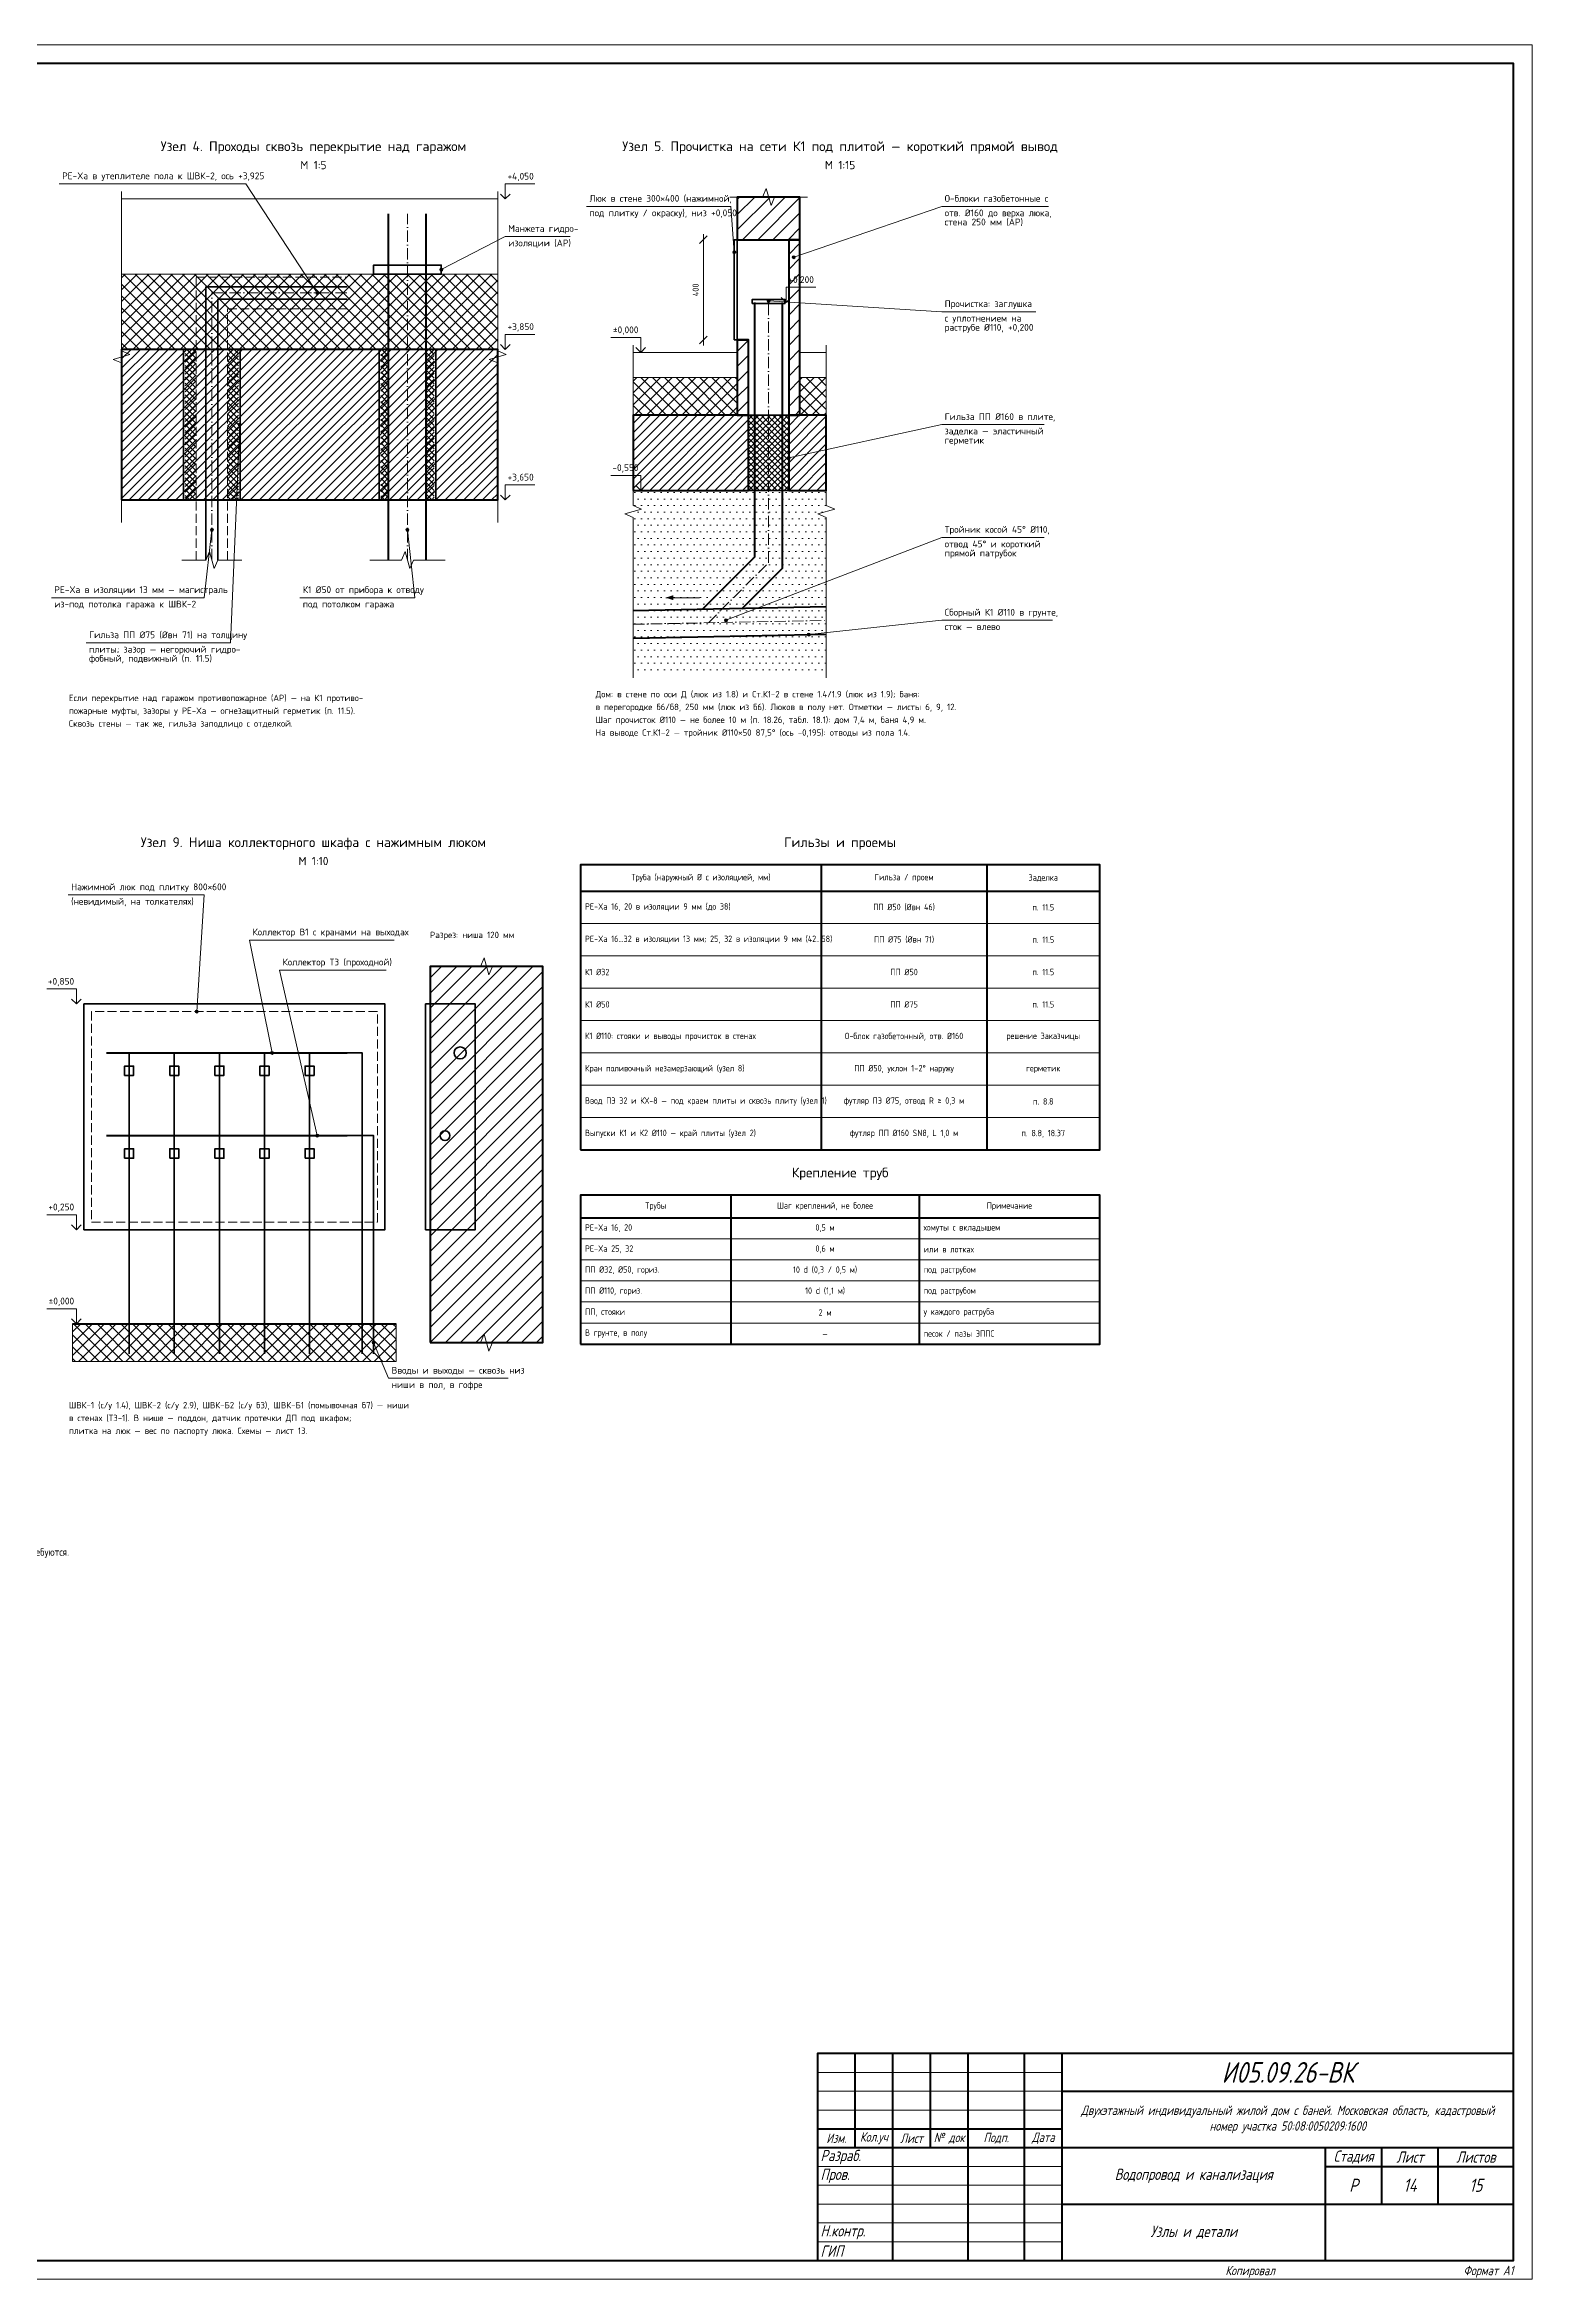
# Paper-space layout 'Лист' of a CAD drawing. Header units: millimetres. Extents: x 0 to 841, y 0 to 594.
# Drawn here: x 446 to 841, y 0 to 594 of the extents above; entities that cross this region are included whole.
import ezdxf
from ezdxf.enums import TextEntityAlignment as Align

# ---------------------------------------------------------------- set-up
doc = ezdxf.new("R2010")
doc.units = ezdxf.units.MM
doc.linetypes.add('ОВ_ШП', pattern=[460, 300, -80, 0, -80])
doc.linetypes.add('ОВ_ШТРИХ', pattern=[330, 240, -90])
for name, color, linetype, lineweight in [('ВК_В1', 150, 'Continuous', 35), ('ВК_К1', 34, 'Continuous', 50), ('ВК_марки', 7, 'Continuous', 18), ('ВК_оборуд', 7, 'Continuous', 35), ('ВК_оборуд_тонк', 8, 'Continuous', 18), ('ВК_оси', 7, 'Continuous', 13), ('ВК_размеры', 7, 'Continuous', 13), ('ВК_стены', 7, 'Continuous', 50), ('ВК_Т3', 1, 'Continuous', 35), ('ВК_текст', 7, 'Continuous', 18), ('ВК_штрих', 8, 'Continuous', 13), ('Рамка', 7, 'Continuous', 50), ('Таблицы', 7, 'Continuous', 18), ('Текст', 7, 'Continuous', 18), ('Тонкие', 8, 'Continuous', 13)]:
    doc.layers.add(name, color=color, linetype=linetype, lineweight=lineweight)
doc.styles.add('GOST', font='isocpeur.ttf', dxfattribs={"width": 0.9})
doc.styles.add('GOST_I', font='isocpeur.ttf', dxfattribs={"width": 0.8})

psp = doc.layouts.new('Лист')

# ---------------------------------------------------------------- hatches: boundary and pattern name
at = {"layer": 'ВК_марки'}
h = psp.add_hatch(color=7, dxfattribs=at)
edge = h.paths.add_edge_path()
edge.add_arc((551, 534.2), 0.4, 0, 360)
h = psp.add_hatch(color=7, dxfattribs=at)
edge = h.paths.add_edge_path()
edge.add_arc((628.87, 538.84), 0.4, 0, 360)
h = psp.add_hatch(color=7, dxfattribs=at)
edge = h.paths.add_edge_path()
edge.add_arc((644.67, 537.51), 0.4, 0, 360)
h = psp.add_hatch(color=7, dxfattribs=at)
edge = h.paths.add_edge_path()
edge.add_arc((518, 528), 0.4, 0, 360)
h = psp.add_hatch(color=7, dxfattribs=at)
edge = h.paths.add_edge_path()
edge.add_arc((638, 525.91), 0.4, 0, 360)
h = psp.add_hatch(color=7, dxfattribs=at)
edge = h.paths.add_edge_path()
edge.add_arc((497.4, 493), 0.4, 0, 360)
h = psp.add_hatch(color=7, dxfattribs=at)
edge = h.paths.add_edge_path()
edge.add_arc((643.33, 484.17), 0.4, 0, 360)
h = psp.add_hatch(color=7, dxfattribs=at)
edge = h.paths.add_edge_path()
edge.add_arc((490, 465), 0.4, 0, 360)
h = psp.add_hatch(color=7, dxfattribs=at)
edge = h.paths.add_edge_path()
edge.add_arc((542, 465), 0.4, 0, 360)
psp.add_hatch(color=7, dxfattribs=at).paths.add_polyline_path([(610.67, 447), (612.67, 446.34), (612.67, 447.66)])
h = psp.add_hatch(color=7, dxfattribs=at)
edge = h.paths.add_edge_path()
edge.add_arc((626.67, 441), 0.4, 0, 360)
h = psp.add_hatch(color=7, dxfattribs=at)
edge = h.paths.add_edge_path()
edge.add_arc((648.67, 437.2), 0.4, 0, 360)
h = psp.add_hatch(color=7, dxfattribs=at)
edge = h.paths.add_edge_path()
edge.add_arc((486, 337), 0.4, 0, 360)
h = psp.add_hatch(color=7, dxfattribs=at)
edge = h.paths.add_edge_path()
edge.add_arc((506, 326), 0.4, 0, 360)
h = psp.add_hatch(color=7, dxfattribs=at)
edge = h.paths.add_edge_path()
edge.add_arc((518, 304), 0.4, 0, 360)
h = psp.add_hatch(color=7, dxfattribs=at)
edge = h.paths.add_edge_path()
edge.add_arc((533, 249), 0.4, 0, 360)
at = {"layer": 'ВК_штрих'}
h = psp.add_hatch(dxfattribs=at)
h.set_pattern_fill('ANSI31', scale=0.9)
h.paths.add_polyline_path([(629.67, 542.17), (646.33, 542.17), (646.33, 553.51), (629.67, 553.51)])
h = psp.add_hatch(dxfattribs=at)
h.set_pattern_fill('ANSI31', scale=0.9)
h.paths.add_polyline_path([(643.33, 495.51), (646.33, 495.51), (646.33, 542.17), (643.33, 542.17)])
h = psp.add_hatch(dxfattribs=at)
h.set_pattern_fill('ANSI37', scale=0.7)
h.paths.add_polyline_path([(466, 513), (566, 513), (566, 533), (466, 533)])
h = psp.add_hatch(dxfattribs=at)
h.set_pattern_fill('ANSI31', scale=0.55)
h.paths.add_polyline_path([(466, 473), (566, 473), (566, 513), (466, 513)])
h = psp.add_hatch(dxfattribs=at)
h.set_pattern_fill('ANSI37', scale=0.35)
h.paths.add_polyline_path([(482.88, 473), (485.8, 473), (485.8, 513), (482.88, 513)])
h = psp.add_hatch(dxfattribs=at)
h.set_pattern_fill('ANSI37', scale=0.35)
h.paths.add_polyline_path([(494.2, 473), (497.12, 473), (497.12, 513), (494.2, 513)])
h = psp.add_hatch(dxfattribs=at)
h.set_pattern_fill('ANSI37', scale=0.35)
h.paths.add_polyline_path([(534.88, 473), (537, 473), (537, 513), (534.88, 513)])
h = psp.add_hatch(dxfattribs=at)
h.set_pattern_fill('ANSI37', scale=0.35)
h.paths.add_polyline_path([(547, 473), (549.12, 473), (549.12, 513), (547, 513)])
h = psp.add_hatch(dxfattribs=at)
h.set_pattern_fill('ANSI31', scale=0.9)
h.paths.add_polyline_path([(629.67, 495.51), (632.67, 495.51), (632.67, 515.51), (629.67, 515.51)])
h = psp.add_hatch(dxfattribs=at)
h.set_pattern_fill('ANSI37', scale=0.7)
h.paths.add_polyline_path([(602, 495.51), (629.67, 495.51), (629.67, 505.51), (602, 505.51)])
h = psp.add_hatch(dxfattribs=at)
h.set_pattern_fill('ANSI37', scale=0.7)
h.paths.add_polyline_path([(646.33, 495.51), (653.33, 495.51), (653.33, 505.51), (646.33, 505.51)])
h = psp.add_hatch(dxfattribs=at)
h.set_pattern_fill('ANSI31', scale=0.55)
h.paths.add_polyline_path([(602, 475.51), (632.67, 475.51), (632.67, 495.51), (602, 495.51)])
h = psp.add_hatch(dxfattribs=at)
h.set_pattern_fill('ANSI37', scale=0.35)
h.paths.add_polyline_path([(632.67, 475.51), (643.33, 475.51), (643.33, 495.51), (632.67, 495.51)])
h = psp.add_hatch(dxfattribs=at)
h.set_pattern_fill('ANSI31', scale=0.55)
h.paths.add_polyline_path([(643.33, 475.51), (653.33, 475.51), (653.33, 495.51), (643.33, 495.51)])
h = psp.add_hatch(dxfattribs=at)
h.set_pattern_fill('DOTS', scale=1.1)
h.paths.add_polyline_path([(602, 427), (653.33, 427), (653.33, 475.51), (602, 475.51)])
h = psp.add_hatch(dxfattribs=at)
h.set_pattern_fill('ANSI31', scale=0.9)
h.paths.add_polyline_path([(548, 249), (578, 249), (578, 349), (548, 349)])
h = psp.add_hatch(dxfattribs=at)
h.set_pattern_fill('ANSI37', scale=0.7)
h.paths.add_polyline_path([(453, 244), (539, 244), (539, 254), (453, 254)])

# ---------------------------------------------------------------- linework, layer by layer
at = {"layer": 'ВК_В1', "lineweight": 70}
psp.add_lwpolyline([(462, 326), (526, 326)], dxfattribs=at)
at = {"layer": 'ВК_В1'}
for points in [[(468, 326), (468, 246)], [(480, 326), (480, 246)], [(492, 326), (492, 246)], [(504, 326), (504, 246)], [(516, 326), (516, 246)], [(526, 326), (530, 326), (530, 246)]]:
    psp.add_lwpolyline(points, dxfattribs=at)
psp.add_circle((556, 326), 1.6, dxfattribs=at)
at = {"layer": 'ВК_К1'}
for points in [[(537, 457), (537, 549)], [(547, 457), (547, 549)], [(620.48, 444), (634.33, 457.85), (634.33, 525.51)], [(630.85, 444), (641.67, 454.81), (641.67, 525.51)], [(601.93, 443.6), (653.26, 444.63)], [(602.07, 436.27), (653.41, 437.29)]]:
    psp.add_lwpolyline(points, dxfattribs=at)
at = {"layer": 'ВК_марки'}
for points in [[(449.41, 557), (499, 557)], [(518, 528), (499, 557)], [(589.57, 551), (628, 551)], [(628.87, 538.84), (628, 551)], [(644.67, 537.51), (684, 551)], [(684, 551), (712.38, 551)], [(551, 534.2), (568, 543)], [(568, 543), (585.22, 543)], [(638, 525.91), (684, 523)], [(684, 523), (709.04, 523)], [(497.4, 493), (495, 435)], [(643.33, 484.17), (684, 493)], [(684, 493), (711.27, 493)], [(490, 465), (488, 447)], [(542, 465), (544, 447)], [(626.67, 441), (684, 463)], [(684, 463), (711.27, 463)], [(447.34, 447), (488, 447)], [(513.38, 447), (544, 447)], [(619.67, 447), (610.67, 447)], [(648.67, 437.2), (684, 441)], [(684, 441), (713.5, 441)], [(456.57, 435), (495, 435)], [(451.8, 368), (488, 368)], [(486, 337), (488, 368)], [(506, 326), (500, 356)], [(500, 356), (538.43, 356)], [(518, 304), (508, 348)], [(508, 348), (536.38, 348)], [(533, 249), (537, 239.5)], [(537, 239.5), (568.73, 239.5)]]:
    psp.add_lwpolyline(points, dxfattribs=at)
for centre in [(628.87, 538.84), (644.67, 537.51), (551, 534.2), (518, 528), (638, 525.91), (497.4, 493), (643.33, 484.17), (490, 465), (542, 465), (626.67, 441), (648.67, 437.2), (486, 337), (506, 326), (518, 304), (533, 249)]:
    psp.add_circle(centre, 0.4, dxfattribs=at)
at = {"layer": 'ВК_оборуд'}
for points in [[(628.87, 515.51), (629.67, 515.51), (629.67, 542.17), (628.87, 542.17)], [(533, 533), (551, 533), (551, 535.4), (533, 535.4)], [(633.67, 525.17), (642.33, 525.17), (642.33, 526.31), (633.67, 526.31)], [(482.5, 473), (497.5, 473), (497.5, 513), (482.5, 513)], [(534.5, 473), (549.5, 473), (549.5, 513), (534.5, 513)], [(632.67, 475.51), (643.33, 475.51), (643.33, 495.51), (632.67, 495.51)], [(456, 279), (536, 279), (536, 339), (456, 339)], [(546.8, 279), (548, 279), (548, 339), (546.8, 339)], [(548, 279), (560, 279), (560, 339), (548, 339)], [(466.8, 320), (469.2, 320), (469.2, 322.5), (466.8, 322.5)], [(478.8, 320), (481.2, 320), (481.2, 322.5), (478.8, 322.5)], [(490.8, 320), (493.2, 320), (493.2, 322.5), (490.8, 322.5)], [(502.8, 320), (505.2, 320), (505.2, 322.5), (502.8, 322.5)], [(514.8, 320), (517.2, 320), (517.2, 322.5), (514.8, 322.5)], [(466.8, 298), (469.2, 298), (469.2, 300.5), (466.8, 300.5)], [(478.8, 298), (481.2, 298), (481.2, 300.5), (478.8, 300.5)], [(490.8, 298), (493.2, 298), (493.2, 300.5), (490.8, 300.5)], [(502.8, 298), (505.2, 298), (505.2, 300.5), (502.8, 300.5)], [(514.8, 298), (517.2, 298), (517.2, 300.5), (514.8, 300.5)]]:
    psp.add_lwpolyline(points, close=True, dxfattribs=at)
at = {"layer": 'ВК_оборуд_тонк'}
for points in [[(466, 533), (566, 533), (566, 553), (466, 553)], [(466, 513), (566, 513), (566, 533), (466, 533)], [(602, 505.51), (629.67, 505.51), (629.67, 512.17), (602, 512.17)], [(646.33, 505.51), (653.33, 505.51), (653.33, 512.17), (646.33, 512.17)], [(602, 495.51), (629.67, 495.51), (629.67, 505.51), (602, 505.51)], [(646.33, 495.51), (653.33, 495.51), (653.33, 505.51), (646.33, 505.51)], [(453, 244), (539, 244), (539, 254), (453, 254)]]:
    psp.add_lwpolyline(points, close=True, dxfattribs=at)
at = {"layer": 'ВК_оборуд_тонк', "linetype": 'ОВ_ШТРИХ', "ltscale": 0.01}
for points in [[(485.8, 457), (485.8, 532.2), (526, 532.2)], [(494.2, 457), (494.2, 523.8), (526, 523.8)]]:
    psp.add_lwpolyline(points, dxfattribs=at)
psp.add_lwpolyline([(458, 281), (534, 281), (534, 337), (458, 337)], close=True, dxfattribs=at)
at = {"layer": 'ВК_оси', "linetype": 'ОВ_ШП', "ltscale": 0.01}
for points in [[(542, 457), (542, 549)], [(490, 457), (490, 528), (526, 528)], [(622, 440.33), (638, 456.33), (638, 525.51)], [(602, 439.93), (653.33, 440.96)]]:
    psp.add_lwpolyline(points, dxfattribs=at)
at = {"layer": 'ВК_размеры'}
for points in [[(466, 467), (466, 509.4), (463.76, 510.36), (468.24, 511.64), (466, 512.6), (466, 555)], [(566, 467), (566, 509.4), (563.76, 510.36), (568.24, 511.64), (566, 512.6), (566, 555)], [(566.7, 554.3), (568, 553), (569.3, 554.3)], [(568, 553), (568, 557)], [(568, 557), (575.9, 557)], [(627.67, 553.51), (636.4, 553.51), (637.36, 555.75), (638.64, 551.27), (639.6, 553.51), (648.33, 553.51)], [(620.67, 514.01), (620.67, 543.67)], [(642.67, 525.51), (642.67, 529.51)], [(642.67, 529.51), (650.56, 529.51)], [(641.37, 526.81), (642.67, 525.51), (643.97, 526.81)], [(568, 513), (568, 517)], [(568, 517), (575.9, 517)], [(566.7, 514.3), (568, 513), (569.3, 514.3)], [(604, 516.17), (596.1, 516.17)], [(602, 425.67), (602, 468.32), (599.76, 469.28), (604.24, 470.56), (602, 471.52), (602, 514.17)], [(602.7, 513.47), (604, 512.17), (605.3, 513.47)], [(604, 512.17), (604, 516.17)], [(653.33, 425.67), (653.33, 468.32), (651.09, 469.28), (655.57, 470.56), (653.33, 471.52), (653.33, 514.17)], [(568, 473), (568, 477)], [(568, 477), (575.9, 477)], [(604, 479.51), (596.1, 479.51)], [(602.7, 476.81), (604, 475.51), (605.3, 476.81)], [(604, 475.51), (604, 479.51)], [(566.7, 474.3), (568, 473), (569.3, 474.3)], [(482, 457), (488.4, 457), (489.36, 459.24), (490.64, 454.76), (491.6, 457), (498, 457)], [(532, 457), (540.4, 457), (541.36, 459.24), (542.64, 454.76), (543.6, 457), (552, 457)], [(548, 349), (561.4, 349), (562.36, 351.24), (563.64, 346.76), (564.6, 349), (578, 349)], [(454, 343), (446.1, 343)], [(452.7, 340.3), (454, 339), (455.3, 340.3)], [(454, 339), (454, 343)], [(454, 283), (446.1, 283)], [(452.7, 280.3), (454, 279), (455.3, 280.3)], [(454, 279), (454, 283)], [(454, 258), (446.1, 258)], [(454, 254), (454, 258)], [(452.7, 255.3), (454, 254), (455.3, 255.3)], [(548, 249), (561.4, 249), (562.36, 251.24), (563.64, 246.76), (564.6, 249), (578, 249)]]:
    psp.add_lwpolyline(points, dxfattribs=at)
at = {"layer": 'ВК_размеры', "lineweight": 35}
for points in [[(619.67, 541.17), (621.67, 543.17)], [(619.67, 514.51), (621.67, 516.51)]]:
    psp.add_lwpolyline(points, dxfattribs=at)
at = {"layer": 'ВК_стены'}
for points in [[(629.67, 542.17), (646.33, 542.17), (646.33, 553.51), (629.67, 553.51)], [(643.33, 495.51), (646.33, 495.51), (646.33, 542.17), (643.33, 542.17)], [(466, 473), (566, 473), (566, 513), (466, 513)], [(629.67, 495.51), (632.67, 495.51), (632.67, 515.51), (629.67, 515.51)], [(602, 475.51), (632.67, 475.51), (632.67, 495.51), (602, 495.51)], [(643.33, 475.51), (653.33, 475.51), (653.33, 495.51), (643.33, 495.51)], [(548, 249), (578, 249), (578, 349), (548, 349)]]:
    psp.add_lwpolyline(points, close=True, dxfattribs=at)
for points in [[(629.67, 515.51), (632.67, 515.51)], [(453, 254), (539, 254)]]:
    psp.add_lwpolyline(points, dxfattribs=at)
at = {"layer": 'ВК_Т3'}
for points in [[(488.4, 457), (488.4, 529.6), (526, 529.6)], [(491.6, 457), (491.6, 526.4), (526, 526.4)], [(468, 304), (468, 246)], [(480, 304), (480, 246)], [(492, 304), (492, 246)], [(504, 304), (504, 246)], [(516, 304), (516, 246)], [(526, 304), (533, 304), (533, 246)]]:
    psp.add_lwpolyline(points, dxfattribs=at)
at = {"layer": 'ВК_Т3', "lineweight": 70}
psp.add_lwpolyline([(462, 304), (526, 304)], dxfattribs=at)
at = {"layer": 'ВК_Т3'}
psp.add_circle((552, 304), 1.3, dxfattribs=at)
at = {"layer": 'Рамка', "lineweight": 50}
for points in [[(20, 5), (836, 5), (836, 589), (20, 589)], [(651, 5), (836, 5), (836, 60), (651, 60)]]:
    psp.add_lwpolyline(points, close=True, dxfattribs=at)
at = {"layer": 'Таблицы', "lineweight": 50}
for p, q in [((652, 376), (652, 300.2)), ((696, 376), (696, 300.2)), ((588, 369), (726, 369)), ((628, 288.2), (628, 248.6)), ((678, 288.2), (678, 248.6)), ((588, 282.2), (726, 282.2)), ((661, 35), (661, 60)), ((671, 5), (671, 60)), ((681, 35), (681, 60)), ((691, 5), (691, 60)), ((706, 5), (706, 60)), ((716, 5), (716, 60)), ((716, 50), (836, 50)), ((651, 40), (716, 40)), ((651, 35), (836, 35)), ((786, 5), (786, 35)), ((786, 30), (836, 30)), ((801, 20), (801, 35)), ((816, 20), (816, 35)), ((716, 20), (836, 20))]:
    psp.add_line(p, q, dxfattribs=at)
at = {"layer": 'Таблицы', "lineweight": 18}
for p, q in [((588, 360.4), (726, 360.4)), ((588, 351.8), (726, 351.8)), ((588, 343.2), (726, 343.2)), ((588, 334.6), (726, 334.6)), ((588, 326), (726, 326)), ((588, 317.4), (726, 317.4)), ((588, 308.8), (726, 308.8)), ((588, 300.2), (726, 300.2)), ((588, 276.6), (726, 276.6)), ((588, 271), (726, 271)), ((588, 265.4), (726, 265.4)), ((588, 259.8), (726, 259.8)), ((588, 254.2), (726, 254.2)), ((588, 248.6), (726, 248.6)), ((651, 55), (716, 55)), ((651, 50), (716, 50)), ((651, 45), (716, 45)), ((651, 30), (716, 30)), ((651, 25), (716, 25)), ((651, 20), (716, 20)), ((651, 15), (716, 15)), ((651, 10), (716, 10))]:
    psp.add_line(p, q, dxfattribs=at)
at = {"layer": 'Таблицы', "lineweight": 50}
for points in [[(588, 300.2), (726, 300.2), (726, 376), (588, 376)], [(588, 248.6), (726, 248.6), (726, 288.2), (588, 288.2)]]:
    psp.add_lwpolyline(points, close=True, dxfattribs=at)
at = {"layer": 'Тонкие'}
psp.add_lwpolyline([(0, 0), (841, 0), (841, 594), (0, 594)], close=True, dxfattribs=at)

# ---------------------------------------------------------------- texts
at = {"layer": 'ВК_марки', "style": 'GOST'}
for s, p in [('PE-Xa в утеплителе пола к ШВК-2, ось +3,925', (450.21, 557.7)), ('Люк в стене 300×400 (нажимной,', (590.37, 551.7)), ('О-блоки газобетонные с', (684.8, 551.7)), ('Манжета гидро-', (568.8, 543.7)), ('Прочистка: заглушка', (684.8, 523.7)), ('Гильза ПП Ø160 в плите,', (684.8, 493.7)), ('Тройник косой 45° Ø110,', (684.8, 463.7)), ('PE-Xa в изоляции 13 мм — магистраль', (448.14, 447.7)), ('К1 Ø50 от прибора к отводу', (514.18, 447.7)), ('Сборный К1 Ø110 в грунте,', (684.8, 441.7)), ('Гильза ПП Ø75 (Øвн 71) на толщину', (457.37, 435.7)), ('Нажимной люк под плитку 800×600', (452.6, 368.7)), ('Коллектор В1 с кранами на выходах', (500.8, 356.7)), ('Коллектор Т3 (проходной)', (508.8, 348.7)), ('Вводы и выходы — сквозь низ', (537.8, 240.2))]:
    psp.add_text(s, height=1.8, dxfattribs=at).set_placement(p, align=Align.BOTTOM_LEFT)
for s, p in [('под плитку / окраску), низ +0,050', (590.37, 550.2)), ('отв. Ø160 до верха люка,', (684.8, 550.2)), ('стена 250 мм (АР)', (684.8, 547.77)), ('изоляции (АР)', (568.8, 542.2)), ('с уплотнением на', (684.8, 522.2)), ('раструбе Ø110, +0,200', (684.8, 519.77)), ('заделка — эластичный', (684.8, 492.2)), ('герметик', (684.8, 489.77)), ('отвод 45° и короткий', (684.8, 462.2)), ('прямой патрубок', (684.8, 459.77)), ('из-под потолка гаража к ШВК-2', (448.14, 446.2)), ('под потолком гаража', (514.18, 446.2)), ('сток — влево', (684.8, 440.2)), ('плиты; зазор — негорючий гидро-', (457.37, 434.2)), ('фобный, подвижный (п. 11.5)', (457.37, 431.77)), ('(невидимый, на толкателях)', (452.6, 367.2)), ('ниши в пол, в гофре', (537.8, 238.7))]:
    psp.add_text(s, height=1.8, dxfattribs=at).set_placement(p, align=Align.TOP_LEFT)
at = {"layer": 'ВК_размеры', "style": 'GOST'}
for s, p in [('+4,050', (568.6, 557.6)), ('+0,200', (643.27, 530.11)), ('+3,850', (568.6, 517.6)), ('+3,650', (568.6, 477.6))]:
    psp.add_text(s, height=1.8, dxfattribs=at).set_placement(p, align=Align.BOTTOM_LEFT)
psp.add_text('400', height=1.6, rotation=90, dxfattribs=at).set_placement((619.87, 528.84), align=Align.BOTTOM_CENTER)
for s, p in [('±0,000', (603.4, 516.77)), ('-0,550', (603.4, 480.11)), ('+0,850', (453.4, 343.6)), ('+0,250', (453.4, 283.6)), ('±0,000', (453.4, 258.6))]:
    psp.add_text(s, height=1.8, dxfattribs=at).set_placement(p, align=Align.BOTTOM_RIGHT)
at = {"layer": 'ВК_текст', "style": 'GOST'}
for s, p in [('Дом: в стене по оси Д (люк из 1.8) и Ст.К1-2 в стене 1.4/1.9 (люк из 1.9); баня:', (592, 420)), ('пожарные муфты, зазоры у PE-Xa — огнезащитный герметик (п. 11.5).', (452, 415.6)), ('Если перекрытие над гаражом противопожарное (АР) — на К1 противо-', (452, 419)), ('в перегородке б6/б8, 250 мм (люк из б6). Люков в полу нет. Отметки — листы 6, 9, 12.', (592, 416.6)), ('Сквозь стены — так же, гильза заподлицо с отделкой.', (452, 412.2)), ('Шаг прочисток Ø110 — не более 10 м (п. 18.26, табл. 18.1): дом 7,4 м, баня 4,9 м.', (592, 413.2)), ('На выводе Ст.К1-2 — тройник Ø110×50 87,5° (ось -0,195): отводы из пола 1.4.', (592, 409.8)), ('Разрез: ниша 120 мм', (548, 356)), ('ШВК-1 (с/у 1.4), ШВК-2 (с/у 2.9), ШВК-Б2 (с/у б3), ШВК-Б1 (помывочная б7) — ниши', (452, 231)), ('в стенах (ТЗ-1). В нише — поддон, датчик протечки ДП под шкафом;', (452, 227.6)), ('плитка на люк — вес по паспорту люка. Схемы — лист 13.', (452, 224.2))]:
    psp.add_text(s, height=1.7, dxfattribs=at).set_placement(p, align=Align.BOTTOM_LEFT)
at = {"layer": 'Текст', "style": 'GOST'}
for s, height, p in [('Узел 4. Проходы сквозь перекрытие над гаражом', 2.6, (517, 567)), ('Узел 5. Прочистка на сети К1 под плитой — короткий прямой вывод', 2.6, (657, 567)), ('М 1:5', 2.2, (517, 562)), ('М 1:15', 2.2, (657, 562)), ('Узел 9. Ниша коллекторного шкафа с нажимным люком', 2.6, (517, 382)), ('Гильзы и проемы', 2.6, (657, 382)), ('М 1:10', 2.2, (517, 377)), ('Крепление труб', 2.6, (657, 294.2))]:
    psp.add_text(s, height=height, dxfattribs=at).set_placement(p, align=Align.MIDDLE_CENTER)
at = {"layer": 'Текст'}
for s, insert, char_height, width, attachment_point, style in [('Труба (наружный Ø с изоляцией, мм)', (620, 372.5), 1.7, 62, 5, 'GOST'), ('Гильза / проем', (674, 372.5), 1.7, 42, 5, 'GOST'), ('Заделка', (711, 372.5), 1.7, 28, 5, 'GOST'), ('PE-Xa 16, 20 в изоляции 9 мм (до 38)', (589.2, 364.7), 1.7, 61.6, 4, 'GOST'), ('ПП Ø50 (Øвн 46)', (674, 364.7), 1.7, 42, 5, 'GOST'), ('п. 11.5', (711, 364.7), 1.7, 28, 5, 'GOST'), ('PE-Xa 16...32 в изоляции 13 мм; 25, 32 в изоляции 9 мм (42...58)', (589.2, 356.1), 1.7, 61.6, 4, 'GOST'), ('ПП Ø75 (Øвн 71)', (674, 356.1), 1.7, 42, 5, 'GOST'), ('п. 11.5', (711, 356.1), 1.7, 28, 5, 'GOST'), ('К1 Ø32', (589.2, 347.5), 1.7, 61.6, 4, 'GOST'), ('ПП Ø50', (674, 347.5), 1.7, 42, 5, 'GOST'), ('п. 11.5', (711, 347.5), 1.7, 28, 5, 'GOST'), ('К1 Ø50', (589.2, 338.9), 1.7, 61.6, 4, 'GOST'), ('ПП Ø75', (674, 338.9), 1.7, 42, 5, 'GOST'), ('п. 11.5', (711, 338.9), 1.7, 28, 5, 'GOST'), ('К1 Ø110: стояки и выводы прочисток в стенах', (589.2, 330.3), 1.7, 61.6, 4, 'GOST'), ('О-блок газобетонный, отв. Ø160', (674, 330.3), 1.7, 42, 5, 'GOST'), ('решение Заказчицы', (711, 330.3), 1.7, 28, 5, 'GOST'), ('Кран поливочный незамерзающий (узел 8)', (589.2, 321.7), 1.7, 61.6, 4, 'GOST'), ('ПП Ø50, уклон 1–2° наружу', (674, 321.7), 1.7, 42, 5, 'GOST'), ('герметик', (711, 321.7), 1.7, 28, 5, 'GOST'), ('Ввод ПЭ 32 и КХ-8 — под краем плиты и сквозь плиту (узел 1)', (589.2, 313.1), 1.7, 61.6, 4, 'GOST'), ('футляр ПЭ Ø75, отвод R ≥ 0,3 м', (674, 313.1), 1.7, 42, 5, 'GOST'), ('п. 8.8', (711, 313.1), 1.7, 28, 5, 'GOST'), ('Выпуски К1 и К2 Ø110 — край плиты (узел 2)', (589.2, 304.5), 1.7, 61.6, 4, 'GOST'), ('футляр ПП Ø160 SN8, L 1,0 м', (674, 304.5), 1.7, 42, 5, 'GOST'), ('п. 8.8, 18.37', (711, 304.5), 1.7, 28, 5, 'GOST'), ('Трубы', (608, 285.2), 1.7, 38, 5, 'GOST'), ('Шаг креплений, не более', (653, 285.2), 1.7, 48, 5, 'GOST'), ('Примечание', (702, 285.2), 1.7, 46, 5, 'GOST'), ('PE-Xa 16, 20', (589.2, 279.4), 1.7, 37.6, 4, 'GOST'), ('0,5 м', (653, 279.4), 1.7, 48, 5, 'GOST'), ('хомуты с вкладышем', (679.2, 279.4), 1.7, 45.6, 4, 'GOST'), ('PE-Xa 25, 32', (589.2, 273.8), 1.7, 37.6, 4, 'GOST'), ('0,6 м', (653, 273.8), 1.7, 48, 5, 'GOST'), ('или в лотках', (679.2, 273.8), 1.7, 45.6, 4, 'GOST'), ('ПП Ø32, Ø50, гориз.', (589.2, 268.2), 1.7, 37.6, 4, 'GOST'), ('10 d (0,3 / 0,5 м)', (653, 268.2), 1.7, 48, 5, 'GOST'), ('под раструбом', (679.2, 268.2), 1.7, 45.6, 4, 'GOST'), ('ПП Ø110, гориз.', (589.2, 262.6), 1.7, 37.6, 4, 'GOST'), ('10 d (1,1 м)', (653, 262.6), 1.7, 48, 5, 'GOST'), ('под раструбом', (679.2, 262.6), 1.7, 45.6, 4, 'GOST'), ('ПП, стояки', (589.2, 257), 1.7, 37.6, 4, 'GOST'), ('2 м', (653, 257), 1.7, 48, 5, 'GOST'), ('у каждого раструба', (679.2, 257), 1.7, 45.6, 4, 'GOST'), ('В грунте, в полу', (589.2, 251.4), 1.7, 37.6, 4, 'GOST'), ('—', (653, 251.4), 1.7, 48, 5, 'GOST'), ('песок / пазы ЭППС', (679.2, 251.4), 1.7, 45.6, 4, 'GOST'), ('1. Узлы — общие для дома и бани; конструкции показаны по разрезам АР (фундаментная плита 300, перекрытие 200 + пол 200, покрытие 200 + утеплитель 400) и уточняются по КР. Отметки — от ±0,000 своего здания. Проемы, гильзы и футляры (в т. ч. футляр ввода сквозь плиту — приямка нет) — в ТЗ-1 АР/КР.\\P2. Гильзы в стенах, перегородках и перекрытиях — по п. 11.5 СП 30.13330.2020: внутренний диаметр не менее чем на 5–10 мм больше наружного диаметра трубы (с изоляцией), зазор — негорючим гидрофобным материалом, допускающим перемещение трубы вдоль оси. Соединения труб в гильзах не допускаются.\\P3. Проходы сквозь фундамент — под 90° (п. 8.8, 18.37): подземные воды по ИГИ — 2,3–3,0 м от поверхности (с сезонным подъемом до 1,0 м — не выше 1,3 м от поверхности), проходы выше их — зазор 0,2 м вокруг трубы с эластичной водо- и газонепроницаемой заделкой, от верховодки — гидроизоляционный герметик по наружной грани; сальники не требуются.\\P4. Сеть К1 в грунте под плитой — по решению Заказчика (листы 6, 9). Трубы Ø110 — ПП наружные SN8, Ø50 — ПП внутренние; основание и обсыпка — песок с ручным уплотнением; засыпка над трубой — до бетонирования плиты. Выпуск К2-1 от пескоуловителя гаража — так же, по узлу 2 (в ливневую сеть).\\P5. Стояки К1 дома и выводы прочисток — в стенах, в газобетонных О-блоках с отверстием Ø160 (решение Заказчицы; Ст.К1-б бани — в перегородке б2/б3, прочистка сборного бани — в перегородке б6/б8, обе расширены до 250 мм); ревизии и прочистки — за люками в стенах (узел 5), коллекторные шкафы — в нишах за нажимными люками (узел 9).', (28, 201), 2, 600, 1, 'GOST'), ('{\\W0.8;\\Q15;Двухэтажный индивидуальный жилой дом с баней. Московская область, кадастровый номер участка 50:08:0050209:1600}', (776, 42.5), 2.5, 116, 5, 'GOST_I'), ('{\\W0.8;\\Q15;Водопровод и канализация}', (751, 27.5), 3, 66, 5, 'GOST_I'), ('{\\W0.8;\\Q15;Узлы и детали}', (751, 12.5), 3, 66, 5, 'GOST_I')]:
    psp.add_mtext(s, dxfattribs=dict(at, insert=insert, char_height=char_height, width=width, attachment_point=attachment_point, style=style))
at = {"layer": 'Текст', "style": 'GOST_I'}
for s, insert, char_height, attachment_point in [('{\\W0.8;\\Q15;И05.09.26-ВК}', (776, 55), 5.5, 5), ('{\\W0.8;\\Q15;Изм.}', (656, 37.5), 2.5, 5), ('{\\W0.8;\\Q15;Кол.уч}', (666, 37.5), 2.5, 5), ('{\\W0.8;\\Q15;Лист}', (676, 37.5), 2.5, 5), ('{\\W0.8;\\Q15;№ док}', (686, 37.5), 2.5, 5), ('{\\W0.8;\\Q15;Подп.}', (698.5, 37.5), 2.5, 5), ('{\\W0.8;\\Q15;Дата}', (711, 37.5), 2.5, 5), ('{\\W0.8;\\Q15;Разраб.}', (651.8, 32.5), 3, 4), ('{\\W0.8;\\Q15;}', (671.8, 32.5), 3, 4), ('{\\W0.8;\\Q15;}', (706.6, 32.5), 3, 4), ('{\\W0.8;\\Q15;Стадия}', (793.5, 32.5), 3, 5), ('{\\W0.8;\\Q15;Лист}', (808.5, 32.5), 3, 5), ('{\\W0.8;\\Q15;Листов}', (826, 32.5), 3, 5), ('{\\W0.8;\\Q15;Пров.}', (651.8, 27.5), 3, 4), ('{\\W0.8;\\Q15;}', (671.8, 27.5), 3, 4), ('{\\W0.8;\\Q15;}', (706.6, 27.5), 3, 4), ('{\\W0.8;\\Q15;Р}', (793.5, 25), 3.5, 5), ('{\\W0.8;\\Q15;14}', (808.5, 25), 3.5, 5), ('{\\W0.8;\\Q15;15}', (826, 25), 3.5, 5), ('{\\W0.8;\\Q15;Н.контр.}', (651.8, 12.5), 3, 4), ('{\\W0.8;\\Q15;}', (671.8, 12.5), 3, 4), ('{\\W0.8;\\Q15;}', (706.6, 12.5), 3, 4), ('{\\W0.8;\\Q15;ГИП}', (651.8, 7.5), 3, 4), ('{\\W0.8;\\Q15;}', (671.8, 7.5), 3, 4), ('{\\W0.8;\\Q15;}', (706.6, 7.5), 3, 4), ('{\\W0.8;\\Q15;Копировал}', (766, 2), 2.5, 5), ('{\\W0.8;\\Q15;Формат А1}', (836, 2), 2.5, 6)]:
    psp.add_mtext(s, dxfattribs=dict(at, insert=insert, char_height=char_height, attachment_point=attachment_point))

doc.saveas('drawing.dxf')
